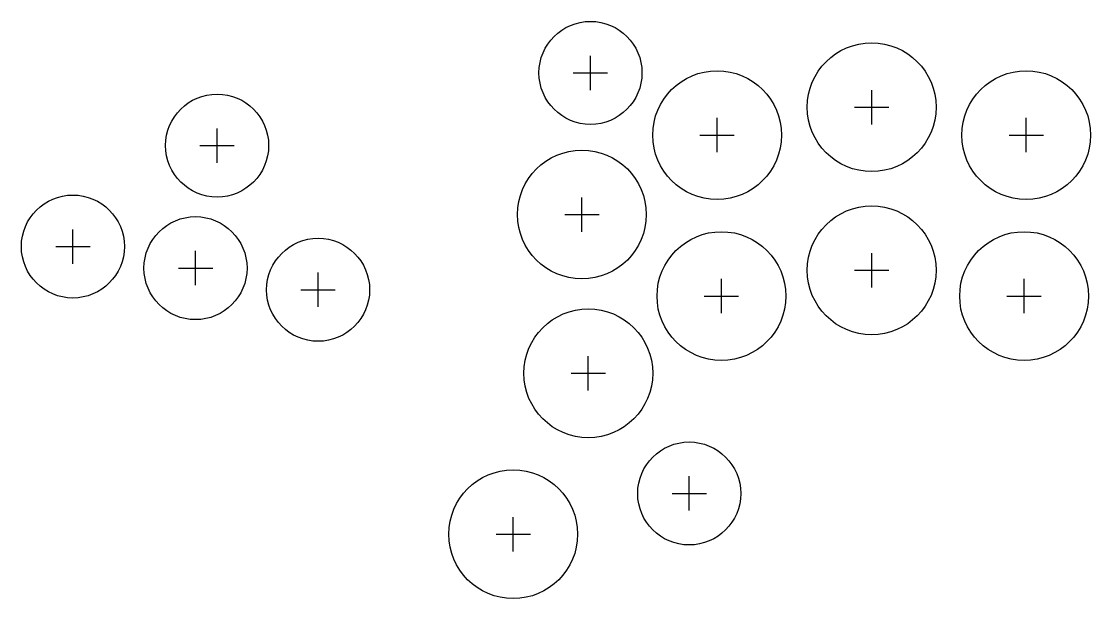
# Model space of a CAD drawing. Header units: millimetres. Extents: x -41 to 208, y -77 to 58.
import ezdxf

# ---------------------------------------------------------------- set-up
doc = ezdxf.new("R2010")
doc.units = ezdxf.units.MM
for name, color, linetype in [('BUTTONS_24', 1, 'Continuous'), ('BUTTONS_30', 5, 'Continuous'), ('REFERENCE', 8, 'Continuous')]:
    doc.layers.add(name, color=color, linetype=linetype)

msp = doc.modelspace()

# ---------------------------------------------------------------- linework, layer by layer
at = {"layer": 'BUTTONS_24'}
for centre in [(92, 45.5), (5.0358, 28.5594), (-28.5594, 5.0358), (0, 0), (28.5594, -5.0358), (115, -52.5)]:
    msp.add_circle(centre, 12, dxfattribs=at)
at = {"layer": 'BUTTONS_30'}
for centre in [(157.5, 37.5), (121.5, 31), (193.5, 31), (90, 12.5), (157.5, -0.5), (122.5, -6.5), (193, -6.5), (91.5, -24.5), (74, -62)]:
    msp.add_circle(centre, 15, dxfattribs=at)
at = {"layer": 'REFERENCE'}
for p, q in [((92, 41.5), (92, 49.5)), ((88, 45.5), (96, 45.5)), ((157.5, 33.5), (157.5, 41.5)), ((153.5, 37.5), (161.5, 37.5)), ((121.5, 27), (121.5, 35)), ((193.5, 27), (193.5, 35)), ((5.0358, 24.5594), (5.0358, 32.5594)), ((117.5, 31), (125.5, 31)), ((189.5, 31), (197.5, 31)), ((1.0358, 28.5594), (9.0358, 28.5594)), ((90, 8.5), (90, 16.5)), ((86, 12.5), (94, 12.5)), ((-28.5594, 1.0358), (-28.5594, 9.0358)), ((-32.5594, 5.0358), (-24.5594, 5.0358)), ((0, -4), (0, 4)), ((157.5, -4.5), (157.5, 3.5)), ((-4, 0), (4, 0)), ((28.5594, -9.0358), (28.5594, -1.0358)), ((153.5, -0.5), (161.5, -0.5)), ((122.5, -10.5), (122.5, -2.5)), ((193, -10.5), (193, -2.5)), ((24.5594, -5.0358), (32.5594, -5.0358)), ((118.5, -6.5), (126.5, -6.5)), ((189, -6.5), (197, -6.5)), ((91.5, -28.5), (91.5, -20.5)), ((87.5, -24.5), (95.5, -24.5)), ((115, -56.5), (115, -48.5)), ((111, -52.5), (119, -52.5)), ((74, -66), (74, -58)), ((70, -62), (78, -62))]:
    msp.add_line(p, q, dxfattribs=at)

doc.saveas('drawing.dxf')
